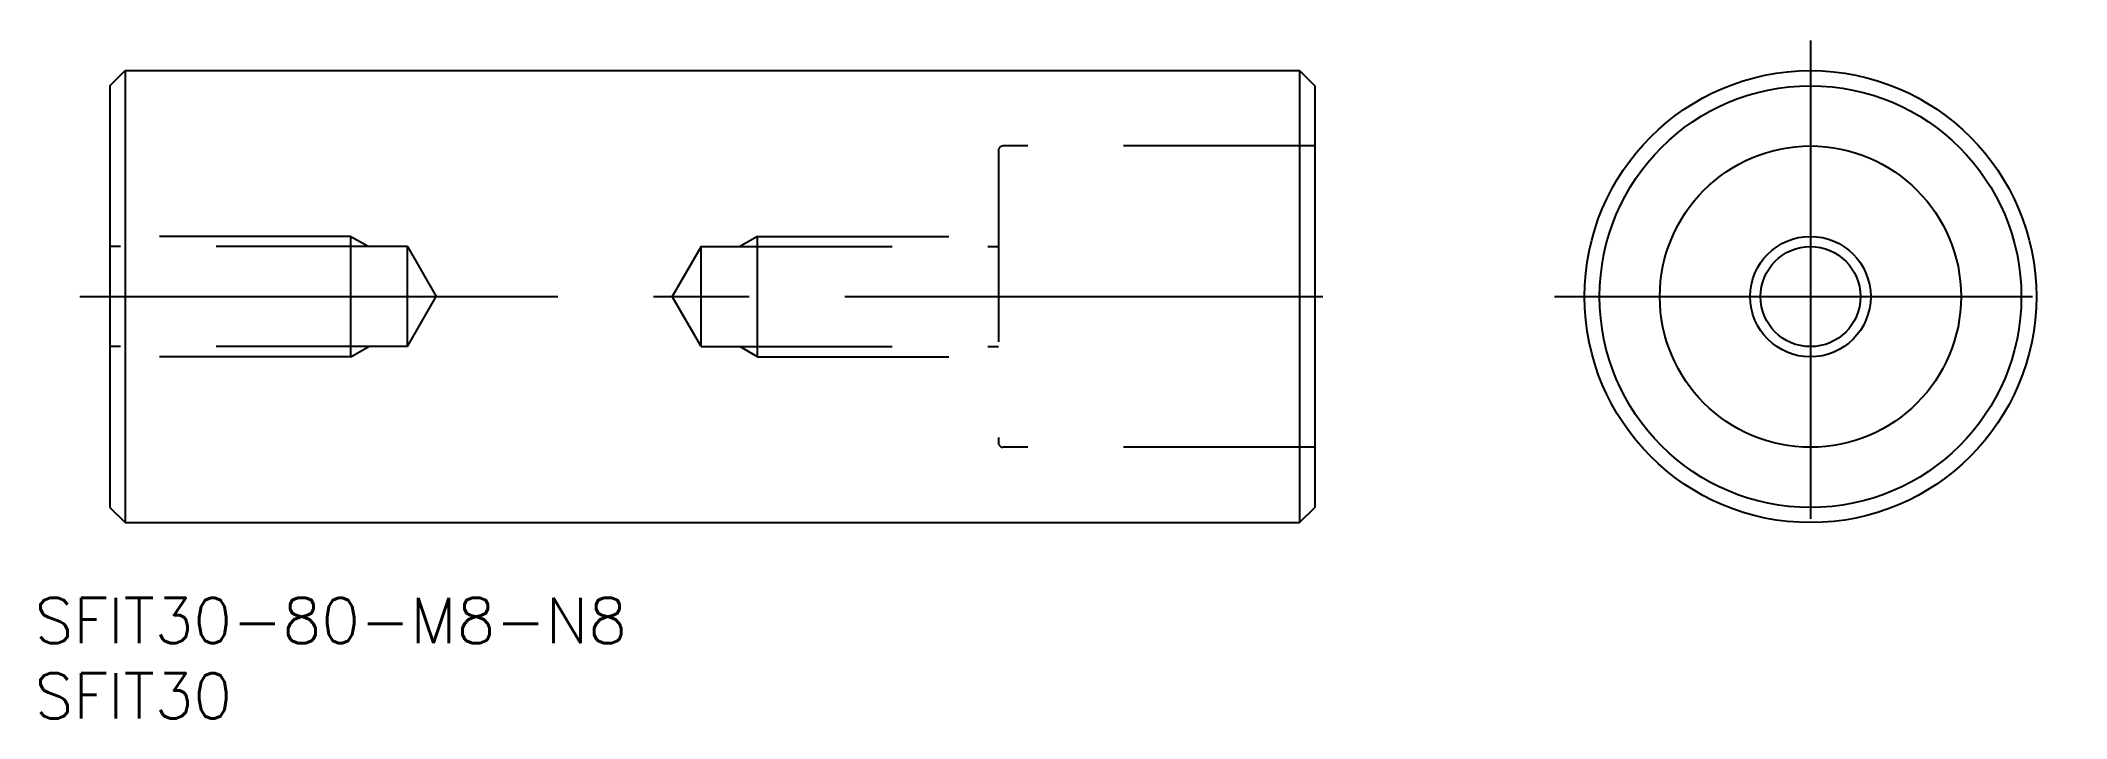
# Model space of a CAD drawing. Extents: x -118 to 17, y -28 to 17.
import ezdxf

# ---------------------------------------------------------------- set-up
doc = ezdxf.new("R2010")
doc.units = 0
doc.linetypes.add('CENTER', pattern=[50.8, 31.75, -6.35, 6.35, -6.35])
doc.linetypes.add('DASHED', pattern=[19.05, 12.7, -6.35])
doc.layers.get('0').update_dxf_attribs({"linetype": 'CONTINUOUS'})
doc.layers.add('CENTER', color=1, linetype='CONTINUOUS')
doc.styles.get("Standard").update_dxf_attribs({"font": 'txt.shx', "height": 3, "bigfont": 'bigfont.shx'})

# ---------------------------------------------------------------- blocks, each defined once
blk = doc.blocks.new('*U2')
at = {"color": 7, "linetype": 'CONTINUOUS'}
blk.add_text('SFIT30', height=3, dxfattribs=at).set_placement((-117.92, -28))
blk = doc.blocks.new('*U3')
at = {"color": 7, "linetype": 'CONTINUOUS'}
blk.add_text('SFIT30-80-M8-N8', height=3, dxfattribs=at).set_placement((-117.92, -23))

msp = doc.modelspace()

# ---------------------------------------------------------------- linework, layer by layer
at = {"color": 7, "linetype": 'CONTINUOUS'}
for p, q in [((-112.92, 14), (-111.92, 15)), ((-111.92, 15), (-111.92, -15)), ((-111.92, 15), (-33.92, 15)), ((-33.92, 15), (-33.92, -15)), ((-33.92, 15), (-32.92, 14)), ((-112.92, 14), (-112.92, -14)), ((-32.92, 14), (-32.92, -14)), ((-112.92, -14), (-111.92, -15)), ((-33.92, -15), (-32.92, -14)), ((-111.92, -15), (-33.92, -15))]:
    msp.add_line(p, q, dxfattribs=at)
at = {"color": 3, "linetype": 'DASHED'}
for p, q in [((-53.92, 9.7), (-53.92, -9.7)), ((-32.92, 10), (-53.62, 10)), ((-96.92, 4), (-112.92, 4)), ((-93.17, 3.32), (-112.92, 3.32)), ((-96.92, -4), (-96.92, 4)), ((-96.92, 4), (-95.74, 3.32)), ((-93.17, -3.32), (-93.17, 3.32)), ((-93.17, 3.32), (-91.25, 0)), ((-73.67, 3.32), (-75.58, 0)), ((-73.67, 3.32), (-53.92, 3.32)), ((-73.67, -3.32), (-73.67, 3.32)), ((-69.92, 4), (-71.09, 3.32)), ((-69.92, 4), (-53.92, 4)), ((-69.92, -4), (-69.92, 4)), ((-93.17, -3.32), (-91.25, 0)), ((-73.67, -3.32), (-75.58, 0)), ((-93.17, -3.32), (-112.92, -3.32)), ((-96.92, -4), (-112.92, -4)), ((-96.92, -4), (-95.74, -3.32)), ((-73.67, -3.32), (-53.92, -3.32)), ((-69.92, -4), (-71.09, -3.32)), ((-69.92, -4), (-53.92, -4)), ((-32.92, -10), (-53.62, -10))]:
    msp.add_line(p, q, dxfattribs=at)
at = {"color": 7, "linetype": 'CONTINUOUS'}
for radius in [15, 14, 10, 3.32]:
    msp.add_circle((0, 0), radius, dxfattribs=at)
at = {"color": 3, "linetype": 'CONTINUOUS'}
msp.add_circle((0, 0), 4, dxfattribs=at)
at = {"color": 3, "linetype": 'DASHED'}
for centre, start, end in [((-53.62, 9.7), 90, 180), ((-53.62, -9.7), 180, 270)]:
    msp.add_arc(centre, 0.3, start, end, dxfattribs=at)
at = {"layer": 'CENTER', "color": 1, "linetype": 'CENTER'}
for p, q in [((0, 17), (0, -17)), ((-114.92, 0), (-30.92, 0)), ((-17, 0), (17, 0))]:
    msp.add_line(p, q, dxfattribs=at)

# ---------------------------------------------------------------- block references
at = {"color": 7, "linetype": 'CONTINUOUS'}
for name in ['*U3', '*U2']:
    msp.add_blockref(name, (0, 0), dxfattribs=at)

doc.saveas('drawing.dxf')
